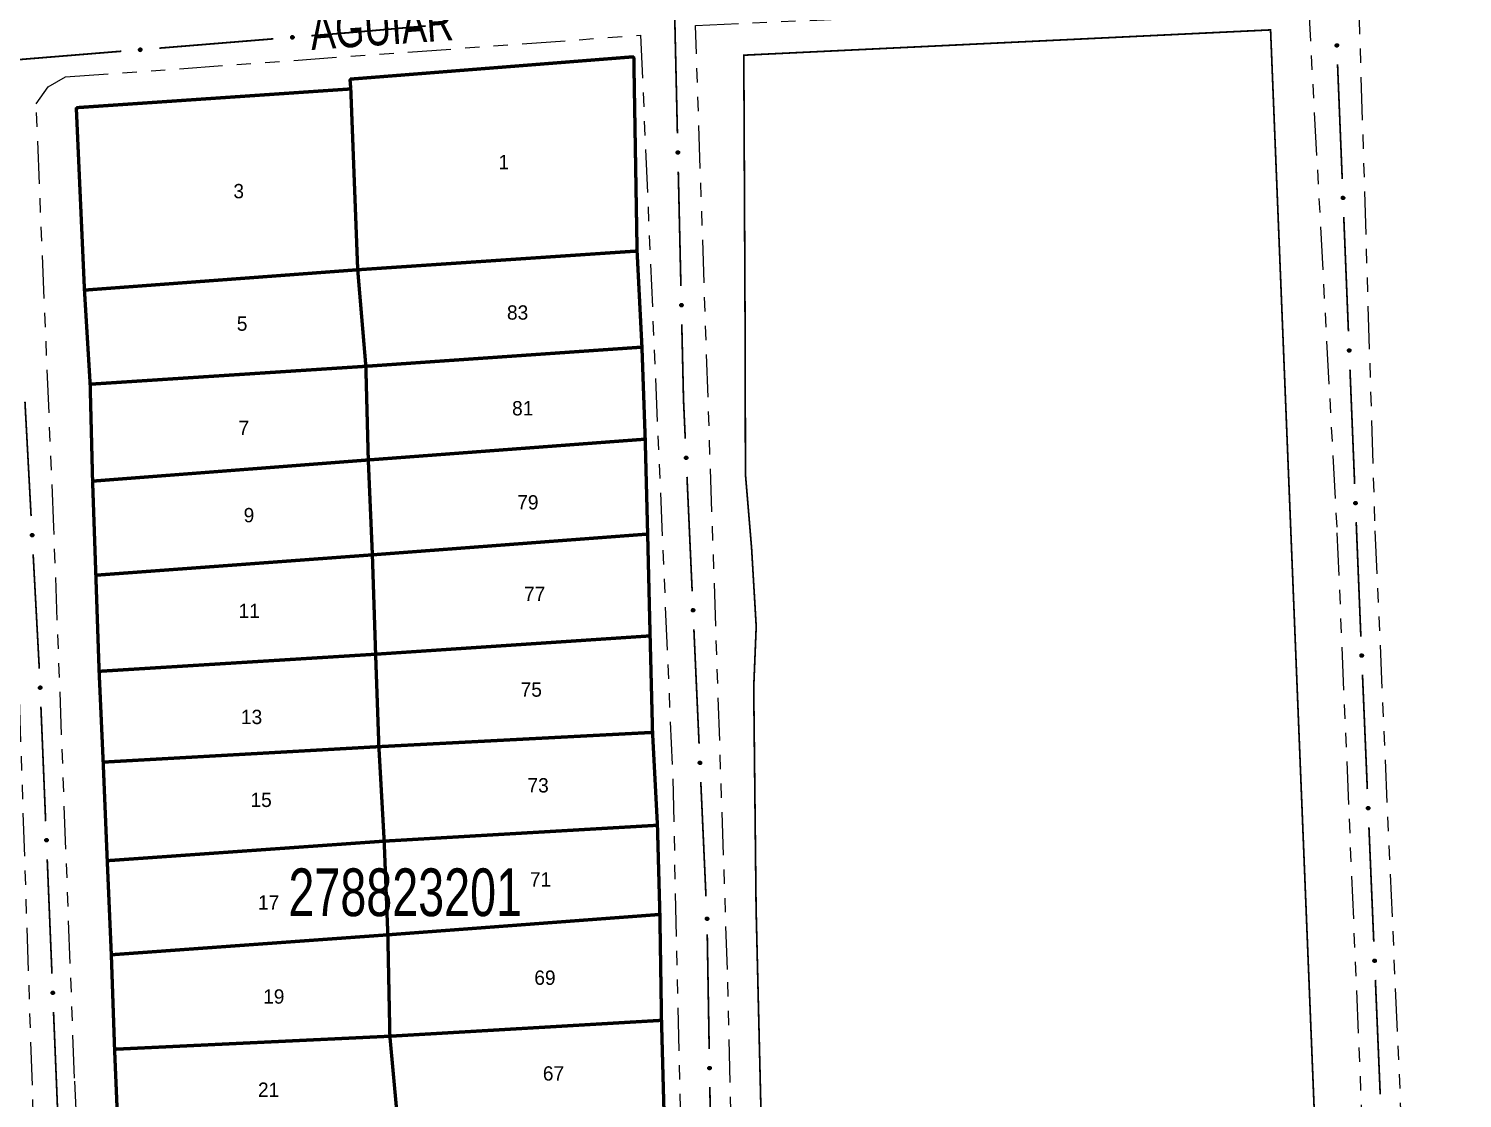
# Model space of a CAD drawing. Extents: x 205807 to 207855, y 4874692 to 4876446.
# Drawn here: x 206377.4 to 206527.6, y 4875083.5 to 4875195.6 of the extents above; entities that cross this region are included whole.
import ezdxf
from ezdxf.enums import TextEntityAlignment as Align

# ---------------------------------------------------------------- set-up
doc = ezdxf.new("R2010")
doc.units = 0
doc.header["$LTSCALE"] = 1.5
doc.header["$MEASUREMENT"] = 0
doc.linetypes.add('TRACO_12', pattern=[2.5, 2, -0.5])
doc.linetypes.add('TRACO_25', pattern=[8, 3, -1, 1, -1, 1, -1])
for name, color, linetype in [('CD_MALHA_LOTES', 7, 'CONTINUOUS'), ('CD_TXT_QUADRA', 7, 'CONTINUOUS'), ('RU-QUADRA', 210, 'CONTINUOUS'), ('SV-EIXO-RUA-N-PAV', 6, 'CONTINUOUS'), ('SV-RUA-NAO-PAV', 7, 'CONTINUOUS'), ('SV-TXT-RUA-N-PAV', 7, 'CONTINUOUS'), ('Th_NmrPort', 1, 'CONTINUOUS')]:
    doc.layers.add(name, color=color, linetype=linetype)
doc.styles.add('ARIAL', font='ARIAL.SHX')

msp = doc.modelspace()

# ---------------------------------------------------------------- linework, layer by layer
at = {"layer": 'CD_MALHA_LOTES', "linetype": 'Continuous', "const_width": 0.35, "flags": 128}
for points in [[(206411.03391, 4875190.322494), (206440.778141, 4875192.6696)], [(206440.778141, 4875192.6696), (206441.119538, 4875172.313792)], [(206411.11926, 4875189.298302), (206411.03391, 4875190.322494)], [(206411.11926, 4875189.298302), (206382.356546, 4875187.335269)], [(206411.844729, 4875170.350758), (206411.11926, 4875189.298302)], [(206382.356546, 4875187.335269), (206383.210039, 4875168.217026)], [(206411.844729, 4875170.350758), (206441.119538, 4875172.313792)], [(206441.119538, 4875172.313792), (206441.631634, 4875162.242575)], [(206383.210039, 4875168.217026), (206411.844729, 4875170.350758)], [(206412.698222, 4875160.236866), (206411.844729, 4875170.350758)], [(206383.807484, 4875158.359182), (206383.210039, 4875168.217026)], [(206412.698222, 4875160.236866), (206441.631634, 4875162.242575)], [(206441.631634, 4875162.242575), (206441.973031, 4875152.598104)], [(206383.807484, 4875158.359182), (206412.698222, 4875160.236866)], [(206412.95427, 4875150.421697), (206412.698222, 4875160.236866)], [(206384.063532, 4875148.202615), (206383.807484, 4875158.359182)], [(206412.95427, 4875150.421697), (206441.973031, 4875152.598104)], [(206441.973031, 4875152.598104), (206442.229079, 4875142.654911)], [(206384.063532, 4875148.202615), (206412.95427, 4875150.421697)], [(206413.381016, 4875140.478504), (206412.95427, 4875150.421697)], [(206384.404929, 4875138.344771), (206384.063532, 4875148.202615)], [(206413.381016, 4875140.478504), (206442.229079, 4875142.654911)], [(206442.229079, 4875142.654911), (206442.485127, 4875131.986249)], [(206384.404929, 4875138.344771), (206413.381016, 4875140.478504)], [(206413.722413, 4875130.06589), (206413.381016, 4875140.478504)], [(206384.746327, 4875128.273554), (206384.404929, 4875138.344771)], [(206413.722413, 4875130.06589), (206442.485127, 4875131.986249)], [(206442.485127, 4875131.986249), (206442.741175, 4875121.872357)], [(206384.746327, 4875128.273554), (206413.722413, 4875130.06589)], [(206414.063811, 4875120.378744), (206413.722413, 4875130.06589)], [(206385.173073, 4875118.757108), (206384.746327, 4875128.273554)], [(206414.063811, 4875120.378744), (206442.741175, 4875121.872357)], [(206442.741175, 4875121.872357), (206443.25327, 4875112.142537)], [(206385.173073, 4875118.757108), (206414.063811, 4875120.378744)], [(206414.618581, 4875110.478226), (206414.063811, 4875120.378744)], [(206385.59982, 4875108.429842), (206385.173073, 4875118.757108)], [(206414.618581, 4875110.478226), (206443.25327, 4875112.142537)], [(206443.25327, 4875112.142537), (206443.509318, 4875102.796789)], [(206385.59982, 4875108.429842), (206414.618581, 4875110.478226)], [(206415.002653, 4875100.663056), (206414.618581, 4875110.478226)], [(206386.026566, 4875098.571998), (206385.59982, 4875108.429842)], [(206415.002653, 4875100.663056), (206443.509318, 4875102.796789)], [(206443.509318, 4875102.796789), (206443.680017, 4875091.70138)], [(206386.026566, 4875098.571998), (206415.002653, 4875100.663056)], [(206415.216026, 4875090.037069), (206415.002653, 4875100.663056)], [(206386.367963, 4875088.67148), (206386.026566, 4875098.571998)], [(206415.216026, 4875090.037069), (206443.680017, 4875091.70138)], [(206443.680017, 4875091.70138), (206443.936065, 4875082.270283)], [(206386.367963, 4875088.67148), (206415.216026, 4875090.037069)], [(206416.069519, 4875080.733995), (206415.216026, 4875090.037069)], [(206386.79471, 4875078.514913), (206386.367963, 4875088.67148)]]:
    msp.add_lwpolyline(points, dxfattribs=at)
at = {"layer": 'RU-QUADRA', "linetype": 'TRACO_12', "const_width": 0.18, "flags": 128}
msp.add_lwpolyline([(206457.604587, 4874936.707298), (206453.593461, 4875103.381552), (206453.343979, 4875126.578329), (206453.604986, 4875132.969695), (206453.117798, 4875141.239203), (206452.47448, 4875148.928913), (206452.445108, 4875163.333156), (206452.305377, 4875192.835774), (206507.50548, 4875195.485379), (206514.571093, 4875020.611454), (206517.662299, 4874904.470438)], close=True, dxfattribs=at)
at = {"layer": 'RU-QUADRA', "linetype": 'Continuous', "const_width": 0.18, "flags": 128}
msp.add_lwpolyline([(206386.79471, 4875078.514913), (206386.367963, 4875088.67148), (206386.026566, 4875098.571998), (206385.59982, 4875108.429842), (206385.173073, 4875118.757108), (206384.746327, 4875128.273554), (206384.404929, 4875138.344771), (206384.063532, 4875148.202615), (206383.807484, 4875158.359182), (206383.210039, 4875168.217026), (206382.356546, 4875187.335269), (206411.11926, 4875189.298302), (206411.03391, 4875190.322494), (206440.778141, 4875192.6696), (206441.119538, 4875172.313792), (206441.631634, 4875162.242575), (206441.973031, 4875152.598104), (206442.229079, 4875142.654911), (206442.485127, 4875131.986249), (206442.741175, 4875121.872357), (206443.25327, 4875112.142537), (206443.509318, 4875102.796789), (206443.680017, 4875091.70138), (206443.936065, 4875082.270283)], dxfattribs=at)
at = {"layer": 'SV-EIXO-RUA-N-PAV', "const_width": 0.18}
for points in [[(206411.936305, 4875195.278341), (206418.954659, 4875195.897039)], [(206445.071796, 4875196.632161), (206445.346953, 4875184.635316)], [(206391.051349, 4875193.573447), (206403.011564, 4875194.549791)], [(206406.998303, 4875194.87524), (206410.985041, 4875195.200688)], [(206410.985041, 4875195.200688), (206411.936305, 4875195.278341)], [(206375.794609, 4875192.327998), (206387.06461, 4875193.247999)], [(206514.524256, 4875191.86339), (206515.012739, 4875179.873336)], [(206445.438672, 4875180.636368), (206445.713829, 4875168.639523)], [(206515.175567, 4875175.876652), (206515.664051, 4875163.886598)], [(206445.805548, 4875164.640575), (206445.966056, 4875157.642415)], [(206515.826879, 4875159.889914), (206516.315363, 4875147.89986)], [(206445.966056, 4875157.642415), (206445.988175, 4875156.678026)], [(206445.988175, 4875156.678026), (206446.170584, 4875152.646794)], [(206376.975697, 4875156.516598), (206377.619397, 4875144.533875)], [(206446.351394, 4875148.650882), (206446.893826, 4875136.663148)], [(206516.47819, 4875143.903176), (206516.88526, 4875133.911465)], [(206377.833963, 4875140.539634), (206378.477663, 4875128.556911)], [(206447.074636, 4875132.667237), (206447.617068, 4875120.679503)], [(206516.88526, 4875133.911465), (206516.919327, 4875133.075286)], [(206516.919327, 4875133.075286), (206516.968429, 4875131.913195)], [(206517.137292, 4875127.916761), (206517.643883, 4875115.927459)], [(206378.647858, 4875124.560561), (206379.143675, 4875112.570808)], [(206447.797878, 4875116.683591), (206448.340309, 4875104.695857)], [(206517.812746, 4875111.931025), (206518.319336, 4875099.941723)], [(206379.308947, 4875108.574224), (206379.804764, 4875096.584471)], [(206448.474659, 4875100.698501), (206448.67802, 4875088.700225)], [(206518.4882, 4875095.945289), (206518.99479, 4875083.955987)], [(206379.970036, 4875092.587887), (206380.465853, 4875080.598135)], [(206448.745807, 4875084.700799), (206448.949167, 4875072.702522)]]:
    msp.add_lwpolyline(points, dxfattribs=at)
at = {"layer": 'SV-EIXO-RUA-N-PAV'}
for points in [[(206404.852773, 4875194.810541), (206404.883897, 4875194.848268), (206404.918361, 4875194.874329), (206404.953361, 4875194.887791), (206404.987392, 4875194.891623), (206405.022649, 4875194.891621), (206405.058195, 4875194.883777), (206405.095719, 4875194.866333), (206405.133784, 4875194.835377), (206405.15816, 4875194.798317), (206405.173194, 4875194.764709), (206405.179233, 4875194.729454), (206405.178658, 4875194.695203), (206405.169289, 4875194.658549), (206405.151239, 4875194.620695), (206405.119185, 4875194.583173), (206405.085223, 4875194.557856), (206405.051026, 4875194.545723), (206405.015544, 4875194.539877), (206404.97955, 4875194.54031), (206404.944701, 4875194.548211), (206404.906621, 4875194.566453), (206404.870006, 4875194.59858), (206404.844368, 4875194.632166), (206404.831759, 4875194.666183), (206404.826789, 4875194.701245), (206404.826361, 4875194.736607), (206404.832758, 4875194.772667), (206404.852773, 4875194.810541)], [(206388.905819, 4875193.508748), (206388.936943, 4875193.546476), (206388.971407, 4875193.572536), (206389.006407, 4875193.585998), (206389.040438, 4875193.58983), (206389.075696, 4875193.589829), (206389.111242, 4875193.581985), (206389.148765, 4875193.56454), (206389.18683, 4875193.533584), (206389.211206, 4875193.496525), (206389.22624, 4875193.462916), (206389.232279, 4875193.427661), (206389.231704, 4875193.393411), (206389.222335, 4875193.356757), (206389.204285, 4875193.318903), (206389.172232, 4875193.28138), (206389.138269, 4875193.256063), (206389.104073, 4875193.243931), (206389.068591, 4875193.238084), (206389.032596, 4875193.238517), (206388.997748, 4875193.246418), (206388.959667, 4875193.26466), (206388.923052, 4875193.296788), (206388.897414, 4875193.330373), (206388.884805, 4875193.36439), (206388.879836, 4875193.399452), (206388.879407, 4875193.434814), (206388.885804, 4875193.470874), (206388.905819, 4875193.508748)], [(206514.546982, 4875194.009775), (206514.583411, 4875193.977141), (206514.608046, 4875193.941644), (206514.620072, 4875193.906124), (206514.622515, 4875193.871965), (206514.621078, 4875193.836738), (206514.611793, 4875193.80154), (206514.592834, 4875193.764758), (206514.560354, 4875193.727986), (206514.522333, 4875193.705139), (206514.48814, 4875193.691486), (206514.452668, 4875193.686888), (206514.418469, 4875193.688857), (206514.382227, 4875193.699711), (206514.34514, 4875193.719288), (206514.308954, 4875193.752842), (206514.285041, 4875193.787808), (206514.274311, 4875193.82247), (206514.269914, 4875193.85816), (206514.271813, 4875193.894108), (206514.281126, 4875193.928605), (206514.300904, 4875193.965911), (206514.334496, 4875194.001188), (206514.369097, 4875194.025437), (206514.403599, 4875194.03665), (206514.438835, 4875194.040188), (206514.474185, 4875194.039176), (206514.509955, 4875194.031315), (206514.546982, 4875194.009775)], [(206445.499569, 4875182.782009), (206445.535412, 4875182.748732), (206445.559412, 4875182.712803), (206445.570804, 4875182.677075), (206445.572639, 4875182.642878), (206445.570575, 4875182.607681), (206445.560666, 4875182.572655), (206445.541056, 4875182.536216), (206445.507927, 4875182.500026), (206445.469506, 4875182.47786), (206445.435076, 4875182.464817), (206445.399527, 4875182.460851), (206445.365369, 4875182.463428), (206445.329326, 4875182.474925), (206445.292592, 4875182.495158), (206445.257009, 4875182.529351), (206445.233722, 4875182.564736), (206445.22361, 4875182.599583), (206445.219849, 4875182.635346), (206445.222386, 4875182.671254), (206445.232312, 4875182.705581), (206445.25275, 4875182.742529), (206445.286964, 4875182.777203), (206445.321991, 4875182.800832), (206445.356687, 4875182.81143), (206445.39198, 4875182.81434), (206445.427307, 4875182.8127), (206445.462931, 4875182.804205), (206445.499569, 4875182.782009)], [(206515.198294, 4875178.023037), (206515.234722, 4875177.990403), (206515.259358, 4875177.954906), (206515.271384, 4875177.919386), (206515.273826, 4875177.885227), (206515.272389, 4875177.849999), (206515.263104, 4875177.814802), (206515.244146, 4875177.77802), (206515.211666, 4875177.741247), (206515.173644, 4875177.718401), (206515.139452, 4875177.704748), (206515.103979, 4875177.70015), (206515.069781, 4875177.702119), (206515.033539, 4875177.712973), (206514.996451, 4875177.73255), (206514.960265, 4875177.766104), (206514.936352, 4875177.80107), (206514.925622, 4875177.835732), (206514.921226, 4875177.871422), (206514.923124, 4875177.90737), (206514.932438, 4875177.941867), (206514.952215, 4875177.979173), (206514.985807, 4875178.01445), (206515.020409, 4875178.038699), (206515.054911, 4875178.049912), (206515.090146, 4875178.05345), (206515.125497, 4875178.052438), (206515.161266, 4875178.044577), (206515.198294, 4875178.023037)], [(206445.866445, 4875166.786216), (206445.902288, 4875166.752939), (206445.926288, 4875166.71701), (206445.93768, 4875166.681281), (206445.939515, 4875166.647085), (206445.937451, 4875166.611888), (206445.927542, 4875166.576862), (206445.907932, 4875166.540422), (206445.874803, 4875166.504233), (206445.836382, 4875166.482066), (206445.801952, 4875166.469023), (206445.766403, 4875166.465057), (206445.732245, 4875166.467635), (206445.696202, 4875166.479131), (206445.659468, 4875166.499364), (206445.623885, 4875166.533557), (206445.600598, 4875166.568943), (206445.590486, 4875166.60379), (206445.586725, 4875166.639553), (206445.589262, 4875166.675461), (206445.599188, 4875166.709787), (206445.619626, 4875166.746736), (206445.65384, 4875166.781409), (206445.688867, 4875166.805039), (206445.723563, 4875166.815637), (206445.758856, 4875166.818547), (206445.794183, 4875166.816907), (206445.829807, 4875166.808411), (206445.866445, 4875166.786216)], [(206515.849605, 4875162.036299), (206515.886034, 4875162.003665), (206515.910669, 4875161.968168), (206515.922695, 4875161.932648), (206515.925138, 4875161.898489), (206515.923701, 4875161.863261), (206515.914416, 4875161.828064), (206515.895457, 4875161.791282), (206515.862977, 4875161.754509), (206515.824956, 4875161.731663), (206515.790763, 4875161.71801), (206515.755291, 4875161.713412), (206515.721092, 4875161.715381), (206515.684851, 4875161.726235), (206515.647763, 4875161.745811), (206515.611577, 4875161.779366), (206515.587664, 4875161.814332), (206515.576934, 4875161.848994), (206515.572537, 4875161.884684), (206515.574436, 4875161.920631), (206515.583749, 4875161.955129), (206515.603527, 4875161.992435), (206515.637119, 4875162.027712), (206515.67172, 4875162.05196), (206515.706223, 4875162.063174), (206515.741458, 4875162.066712), (206515.776808, 4875162.0657), (206515.812578, 4875162.057839), (206515.849605, 4875162.036299)], [(206446.364462, 4875150.797347), (206446.401037, 4875150.764878), (206446.425832, 4875150.729492), (206446.438018, 4875150.694027), (206446.440614, 4875150.659879), (206446.439336, 4875150.624645), (206446.430209, 4875150.589407), (206446.411416, 4875150.55254), (206446.379102, 4875150.515621), (206446.341184, 4875150.492604), (206446.307053, 4875150.478797), (206446.271602, 4875150.474039), (206446.237395, 4875150.475855), (206446.201104, 4875150.486546), (206446.163929, 4875150.505955), (206446.127593, 4875150.539347), (206446.103522, 4875150.574204), (206446.092637, 4875150.608817), (206446.08808, 4875150.644488), (206446.089816, 4875150.680443), (206446.098974, 4875150.714982), (206446.118584, 4875150.752377), (206446.152017, 4875150.787805), (206446.186509, 4875150.812209), (206446.22096, 4875150.823578), (206446.256179, 4875150.827273), (206446.291534, 4875150.826421), (206446.327338, 4875150.818721), (206446.364462, 4875150.797347)], [(206516.500917, 4875146.049561), (206516.537346, 4875146.016926), (206516.561981, 4875145.98143), (206516.574007, 4875145.94591), (206516.576449, 4875145.911751), (206516.575012, 4875145.876523), (206516.565727, 4875145.841326), (206516.546769, 4875145.804544), (206516.514289, 4875145.767771), (206516.476267, 4875145.744925), (206516.442075, 4875145.731272), (206516.406603, 4875145.726674), (206516.372404, 4875145.728643), (206516.336162, 4875145.739497), (206516.299074, 4875145.759073), (206516.262889, 4875145.792628), (206516.238975, 4875145.827594), (206516.228246, 4875145.862256), (206516.223849, 4875145.897946), (206516.225747, 4875145.933893), (206516.235061, 4875145.968391), (206516.254839, 4875146.005697), (206516.28843, 4875146.040974), (206516.323032, 4875146.065222), (206516.357534, 4875146.076436), (206516.392769, 4875146.079973), (206516.42812, 4875146.078962), (206516.463889, 4875146.071101), (206516.500917, 4875146.049561)], [(206377.828895, 4875142.686133), (206377.865743, 4875142.653973), (206377.890836, 4875142.618799), (206377.903321, 4875142.583437), (206377.906205, 4875142.549313), (206377.905225, 4875142.51407), (206377.896396, 4875142.478755), (206377.877916, 4875142.441731), (206377.845914, 4875142.404541), (206377.808192, 4875142.381203), (206377.774179, 4875142.367109), (206377.738769, 4875142.362052), (206377.704548, 4875142.363578), (206377.668169, 4875142.373962), (206377.630831, 4875142.393057), (206377.594213, 4875142.42614), (206377.56985, 4875142.460793), (206377.558672, 4875142.495313), (206377.553813, 4875142.530944), (206377.555246, 4875142.566912), (206377.564112, 4875142.601528), (206377.583405, 4875142.639087), (206377.616537, 4875142.674795), (206377.650822, 4875142.69949), (206377.685176, 4875142.71115), (206377.720362, 4875142.715143), (206377.755723, 4875142.714589), (206377.791592, 4875142.707192), (206377.828895, 4875142.686133)], [(206447.087704, 4875134.813702), (206447.124279, 4875134.781232), (206447.149074, 4875134.745847), (206447.16126, 4875134.710381), (206447.163856, 4875134.676234), (206447.162577, 4875134.641), (206447.153451, 4875134.605761), (206447.134658, 4875134.568894), (206447.102344, 4875134.531976), (206447.064426, 4875134.508958), (206447.030295, 4875134.495151), (206446.994844, 4875134.490394), (206446.960637, 4875134.49221), (206446.924346, 4875134.5029), (206446.887171, 4875134.52231), (206446.850834, 4875134.555701), (206446.826764, 4875134.590559), (206446.815878, 4875134.625172), (206446.811321, 4875134.660843), (206446.813058, 4875134.696798), (206446.822216, 4875134.731337), (206446.841826, 4875134.768732), (206446.875258, 4875134.804159), (206446.909751, 4875134.828563), (206446.944202, 4875134.839932), (206446.979421, 4875134.843628), (206447.014776, 4875134.842775), (206447.05058, 4875134.835076), (206447.087704, 4875134.813702)], [(206517.156778, 4875130.063178), (206517.193255, 4875130.030599), (206517.217944, 4875129.995139), (206517.230024, 4875129.959638), (206517.232518, 4875129.925482), (206517.231134, 4875129.890253), (206517.221902, 4875129.855041), (206517.202999, 4875129.818231), (206517.170575, 4875129.781409), (206517.132588, 4875129.758505), (206517.098416, 4875129.7448), (206517.062951, 4875129.740149), (206517.028749, 4875129.742067), (206516.992491, 4875129.752866), (206516.955374, 4875129.772386), (206516.919138, 4875129.805886), (206516.895172, 4875129.840816), (206516.884389, 4875129.875461), (206516.879939, 4875129.911145), (206516.881783, 4875129.947095), (206516.891044, 4875129.981607), (206516.910766, 4875130.018943), (206516.944304, 4875130.05427), (206516.978869, 4875130.078571), (206517.013354, 4875130.089837), (206517.048584, 4875130.093427), (206517.083936, 4875130.092469), (206517.119718, 4875130.084662), (206517.156778, 4875130.063178)], [(206378.669272, 4875126.706959), (206378.705721, 4875126.674347), (206378.730378, 4875126.638866), (206378.742425, 4875126.603353), (206378.744889, 4875126.569196), (206378.743473, 4875126.533967), (206378.73421, 4875126.498764), (206378.715274, 4875126.46197), (206378.682816, 4875126.425178), (206378.644809, 4875126.402308), (206378.610625, 4875126.388634), (206378.575155, 4875126.384014), (206378.540955, 4875126.385963), (206378.504707, 4875126.396795), (206378.467607, 4875126.416348), (206378.431401, 4875126.449881), (206378.407466, 4875126.484832), (206378.396715, 4875126.519487), (206378.392297, 4875126.555175), (206378.394173, 4875126.591123), (206378.403466, 4875126.625627), (206378.42322, 4875126.662945), (206378.456791, 4875126.698242), (206378.491377, 4875126.722512), (206378.525873, 4875126.733747), (206378.561106, 4875126.737306), (206378.596457, 4875126.736315), (206378.632231, 4875126.728477), (206378.669272, 4875126.706959)], [(206447.810946, 4875118.830057), (206447.847521, 4875118.797587), (206447.872316, 4875118.762201), (206447.884502, 4875118.726736), (206447.887098, 4875118.692588), (206447.885819, 4875118.657355), (206447.876693, 4875118.622116), (206447.8579, 4875118.585249), (206447.825586, 4875118.54833), (206447.787668, 4875118.525313), (206447.753537, 4875118.511506), (206447.718086, 4875118.506749), (206447.683879, 4875118.508564), (206447.647588, 4875118.519255), (206447.610413, 4875118.538664), (206447.574076, 4875118.572056), (206447.550006, 4875118.606913), (206447.53912, 4875118.641527), (206447.534563, 4875118.677197), (206447.5363, 4875118.713152), (206447.545458, 4875118.747692), (206447.565068, 4875118.785086), (206447.5985, 4875118.820514), (206447.632992, 4875118.844918), (206447.667444, 4875118.856287), (206447.702663, 4875118.859982), (206447.738017, 4875118.85913), (206447.773822, 4875118.85143), (206447.810946, 4875118.830057)], [(206517.832231, 4875114.077442), (206517.868709, 4875114.044862), (206517.893398, 4875114.009403), (206517.905478, 4875113.973901), (206517.907972, 4875113.939746), (206517.906588, 4875113.904516), (206517.897356, 4875113.869305), (206517.878453, 4875113.832494), (206517.846029, 4875113.795673), (206517.808042, 4875113.772769), (206517.77387, 4875113.759064), (206517.738405, 4875113.754413), (206517.704203, 4875113.75633), (206517.667945, 4875113.767129), (206517.630828, 4875113.78665), (206517.594591, 4875113.82015), (206517.570625, 4875113.855079), (206517.559843, 4875113.889725), (206517.555393, 4875113.925409), (206517.557237, 4875113.961359), (206517.566498, 4875113.995871), (206517.586219, 4875114.033206), (206517.619758, 4875114.068534), (206517.654323, 4875114.092835), (206517.688808, 4875114.104101), (206517.724038, 4875114.107691), (206517.75939, 4875114.106733), (206517.795171, 4875114.098926), (206517.832231, 4875114.077442)], [(206379.330361, 4875110.720622), (206379.36681, 4875110.68801), (206379.391467, 4875110.652529), (206379.403514, 4875110.617016), (206379.405978, 4875110.582859), (206379.404562, 4875110.54763), (206379.395299, 4875110.512428), (206379.376363, 4875110.475634), (206379.343905, 4875110.438841), (206379.305898, 4875110.415971), (206379.271714, 4875110.402297), (206379.236244, 4875110.397678), (206379.202044, 4875110.399626), (206379.165796, 4875110.410458), (206379.128696, 4875110.430012), (206379.09249, 4875110.463544), (206379.068555, 4875110.498495), (206379.057804, 4875110.533151), (206379.053386, 4875110.568839), (206379.055262, 4875110.604787), (206379.064555, 4875110.63929), (206379.08431, 4875110.676608), (206379.11788, 4875110.711905), (206379.152467, 4875110.736175), (206379.186962, 4875110.74741), (206379.222195, 4875110.750969), (206379.257546, 4875110.749979), (206379.29332, 4875110.74214), (206379.330361, 4875110.720622)], [(206448.554424, 4875102.488077), (206448.590066, 4875102.454586), (206448.613851, 4875102.418514), (206448.625029, 4875102.382718), (206448.626659, 4875102.348511), (206448.624385, 4875102.313327), (206448.614266, 4875102.278361), (206448.594439, 4875102.24204), (206448.561094, 4875102.206049), (206448.52254, 4875102.184113), (206448.488033, 4875102.171276), (206448.452461, 4875102.167523), (206448.418319, 4875102.170305), (206448.382346, 4875102.182017), (206448.345734, 4875102.202469), (206448.310356, 4875102.236875), (206448.28728, 4875102.272399), (206448.277377, 4875102.307306), (206448.27383, 4875102.343091), (206448.276583, 4875102.378983), (206448.286713, 4875102.413249), (206448.307372, 4875102.450075), (206448.341793, 4875102.484543), (206448.376961, 4875102.507962), (206448.41172, 4875102.518353), (206448.44703, 4875102.521052), (206448.482346, 4875102.5192), (206448.517919, 4875102.510491), (206448.554424, 4875102.488077)], [(206518.507685, 4875098.091705), (206518.544163, 4875098.059126), (206518.568852, 4875098.023667), (206518.580931, 4875097.988165), (206518.583425, 4875097.95401), (206518.582041, 4875097.91878), (206518.57281, 4875097.883569), (206518.553907, 4875097.846758), (206518.521482, 4875097.809937), (206518.483495, 4875097.787033), (206518.449323, 4875097.773328), (206518.413858, 4875097.768676), (206518.379657, 4875097.770594), (206518.343398, 4875097.781393), (206518.306281, 4875097.800914), (206518.270045, 4875097.834414), (206518.246079, 4875097.869343), (206518.235297, 4875097.903989), (206518.230846, 4875097.939673), (206518.23269, 4875097.975623), (206518.241952, 4875098.010134), (206518.261673, 4875098.04747), (206518.295211, 4875098.082798), (206518.329776, 4875098.107098), (206518.364262, 4875098.118364), (206518.399491, 4875098.121955), (206518.434843, 4875098.120996), (206518.470625, 4875098.11319), (206518.507685, 4875098.091705)], [(206379.99145, 4875094.734286), (206380.027899, 4875094.701674), (206380.052556, 4875094.666192), (206380.064604, 4875094.63068), (206380.067067, 4875094.596522), (206380.065651, 4875094.561294), (206380.056388, 4875094.526091), (206380.037452, 4875094.489297), (206380.004994, 4875094.452505), (206379.966987, 4875094.429635), (206379.932803, 4875094.415961), (206379.897333, 4875094.411341), (206379.863134, 4875094.41329), (206379.826885, 4875094.424121), (206379.789785, 4875094.443675), (206379.753579, 4875094.477208), (206379.729645, 4875094.512159), (206379.718893, 4875094.546814), (206379.714475, 4875094.582502), (206379.716351, 4875094.61845), (206379.725644, 4875094.652953), (206379.745399, 4875094.690272), (206379.778969, 4875094.725569), (206379.813556, 4875094.749839), (206379.848051, 4875094.761073), (206379.883284, 4875094.764632), (206379.918635, 4875094.763642), (206379.95441, 4875094.755803), (206379.99145, 4875094.734286)], [(206448.819543, 4875086.846037), (206448.855186, 4875086.812546), (206448.87897, 4875086.776474), (206448.890149, 4875086.740679), (206448.891779, 4875086.706471), (206448.889505, 4875086.671288), (206448.879386, 4875086.636321), (206448.859558, 4875086.6), (206448.826213, 4875086.56401), (206448.78766, 4875086.542073), (206448.753152, 4875086.529237), (206448.717581, 4875086.525483), (206448.683439, 4875086.528265), (206448.647465, 4875086.539977), (206448.610853, 4875086.56043), (206448.575475, 4875086.594835), (206448.5524, 4875086.630359), (206448.542497, 4875086.665266), (206448.53895, 4875086.701051), (206448.541702, 4875086.736943), (206448.551833, 4875086.77121), (206448.572492, 4875086.808035), (206448.606912, 4875086.842503), (206448.642081, 4875086.865923), (206448.676839, 4875086.876313), (206448.712149, 4875086.879012), (206448.747465, 4875086.87716), (206448.783038, 4875086.868452), (206448.819543, 4875086.846037)]]:
    msp.add_lwpolyline(points, close=True, dxfattribs=at)
for points in [[(206404.826361, 4875194.736607), (206405.15816, 4875194.798317)], [(206404.826789, 4875194.701245), (206405.173194, 4875194.764709)], [(206404.830261, 4875194.720326), (206405.160574, 4875194.782886)], [(206404.831759, 4875194.666183), (206405.179233, 4875194.729454)], [(206404.831898, 4875194.683495), (206405.174674, 4875194.744334)], [(206404.832758, 4875194.772667), (206405.133784, 4875194.835377)], [(206404.834285, 4875194.754881), (206405.141367, 4875194.816914)], [(206404.841585, 4875194.64869), (206405.175978, 4875194.711583)], [(206404.84375, 4875194.78988), (206405.111392, 4875194.848693)], [(206404.844368, 4875194.632166), (206405.178658, 4875194.695203)], [(206404.852773, 4875194.810541), (206405.095719, 4875194.866333)], [(206404.859431, 4875194.614551), (206405.169345, 4875194.675446)], [(206404.870006, 4875194.59858), (206405.169289, 4875194.658549)], [(206404.870561, 4875194.830402), (206405.069621, 4875194.874033)], [(206404.883897, 4875194.848268), (206405.058195, 4875194.883777)], [(206404.892016, 4875194.584354), (206405.157271, 4875194.638865)], [(206404.903479, 4875194.863209), (206405.031679, 4875194.885996)], [(206404.906621, 4875194.566453), (206405.151239, 4875194.620695)], [(206404.918361, 4875194.874329), (206405.022649, 4875194.891621)], [(206404.930956, 4875194.560151), (206405.127518, 4875194.60084)], [(206404.944701, 4875194.548211), (206405.119185, 4875194.583173)], [(206404.966399, 4875194.545247), (206405.095849, 4875194.569505)], [(206404.97955, 4875194.54031), (206405.085223, 4875194.557856)], [(206388.879407, 4875193.434814), (206389.211206, 4875193.496525)], [(206388.879836, 4875193.399452), (206389.22624, 4875193.462916)], [(206388.883307, 4875193.418533), (206389.21362, 4875193.481093)], [(206388.884805, 4875193.36439), (206389.232279, 4875193.427661)], [(206388.884945, 4875193.381702), (206389.22772, 4875193.442541)], [(206388.885804, 4875193.470874), (206389.18683, 4875193.533584)], [(206388.887332, 4875193.453088), (206389.194414, 4875193.515121)], [(206388.894631, 4875193.346897), (206389.229024, 4875193.40979)], [(206388.896796, 4875193.488087), (206389.164438, 4875193.5469)], [(206388.897414, 4875193.330373), (206389.231704, 4875193.393411)], [(206388.905819, 4875193.508748), (206389.148765, 4875193.56454)], [(206388.912478, 4875193.312759), (206389.222391, 4875193.373653)], [(206388.923052, 4875193.296788), (206389.222335, 4875193.356757)], [(206388.923607, 4875193.52861), (206389.122667, 4875193.572241)], [(206388.936943, 4875193.546476), (206389.111242, 4875193.581985)], [(206388.945062, 4875193.282561), (206389.210317, 4875193.337072)], [(206388.956525, 4875193.561416), (206389.084726, 4875193.584203)], [(206388.959667, 4875193.26466), (206389.204285, 4875193.318903)], [(206388.971407, 4875193.572536), (206389.075696, 4875193.589829)], [(206388.984002, 4875193.258359), (206389.180564, 4875193.299048)], [(206388.997748, 4875193.246418), (206389.172232, 4875193.28138)], [(206389.019446, 4875193.243454), (206389.148895, 4875193.267712)], [(206389.032596, 4875193.238517), (206389.138269, 4875193.256063)], [(206514.271813, 4875193.894108), (206514.285041, 4875193.787808)], [(206514.277281, 4875193.907046), (206514.296247, 4875193.776716)], [(206514.281126, 4875193.928605), (206514.308954, 4875193.752842)], [(206514.293616, 4875193.941853), (206514.326267, 4875193.743797)], [(206514.300904, 4875193.965911), (206514.34514, 4875193.719288)], [(206514.319385, 4875193.979775), (206514.363048, 4875193.71252)], [(206514.334496, 4875194.001188), (206514.382227, 4875193.699711)], [(206514.350884, 4875194.011103), (206514.399108, 4875193.698967)], [(206514.369097, 4875194.025437), (206514.418469, 4875193.688857)], [(206514.385721, 4875194.027544), (206514.434945, 4875193.690868)], [(206514.403599, 4875194.03665), (206514.452668, 4875193.686888)], [(206514.420892, 4875194.035806), (206514.467722, 4875193.690837)], [(206514.438835, 4875194.040188), (206514.48814, 4875193.691486)], [(206514.457759, 4875194.035942), (206514.506816, 4875193.703355)], [(206514.474185, 4875194.039176), (206514.522333, 4875193.705139)], [(206514.492121, 4875194.030514), (206514.541597, 4875193.72116)], [(206514.509955, 4875194.031315), (206514.560354, 4875193.727986)], [(206514.526706, 4875194.019632), (206514.574571, 4875193.749817)], [(206514.546982, 4875194.009775), (206514.592834, 4875193.764758)], [(206514.566103, 4875193.991192), (206514.601591, 4875193.790521)], [(206514.583411, 4875193.977141), (206514.611793, 4875193.80154)], [(206514.597542, 4875193.956966), (206514.615089, 4875193.827944)], [(206514.608046, 4875193.941644), (206514.621078, 4875193.836738)], [(206445.222386, 4875182.671254), (206445.233722, 4875182.564736)], [(206445.228084, 4875182.684093), (206445.244729, 4875182.553446)], [(206445.232312, 4875182.705581), (206445.257009, 4875182.529351)], [(206445.245036, 4875182.718604), (206445.274159, 4875182.519999)], [(206445.25275, 4875182.742529), (206445.292592, 4875182.495158)], [(206445.271474, 4875182.756062), (206445.310378, 4875182.488073)], [(206445.286964, 4875182.777203), (206445.329326, 4875182.474925)], [(206445.303526, 4875182.786825), (206445.34619, 4875182.473881)], [(206445.321991, 4875182.800832), (206445.365369, 4875182.463428)], [(206445.33865, 4875182.802644), (206445.381878, 4875182.465145)], [(206445.356687, 4875182.81143), (206445.399527, 4875182.460851)], [(206445.373962, 4875182.810278), (206445.414649, 4875182.464532)], [(206445.39198, 4875182.81434), (206445.435076, 4875182.464817)], [(206445.410825, 4875182.809759), (206445.453959, 4875182.476352)], [(206445.427307, 4875182.8127), (206445.469506, 4875182.47786)], [(206445.445086, 4875182.80372), (206445.489052, 4875182.493536)], [(206445.462931, 4875182.804205), (206445.507927, 4875182.500026)], [(206445.479472, 4875182.792225), (206445.52253, 4875182.521601)], [(206445.499569, 4875182.782009), (206445.541056, 4875182.536216)], [(206445.518357, 4875182.763089), (206445.55027, 4875182.561819)], [(206445.535412, 4875182.748732), (206445.560666, 4875182.572655)], [(206445.549182, 4875182.72831), (206445.564431, 4875182.598996)], [(206445.559412, 4875182.712803), (206445.570575, 4875182.607681)], [(206514.923124, 4875177.90737), (206514.936352, 4875177.80107)], [(206514.928593, 4875177.920308), (206514.947559, 4875177.789978)], [(206514.932438, 4875177.941867), (206514.960265, 4875177.766104)], [(206514.944928, 4875177.955115), (206514.977579, 4875177.757059)], [(206514.952215, 4875177.979173), (206514.996451, 4875177.73255)], [(206514.970696, 4875177.993037), (206515.01436, 4875177.725782)], [(206514.985807, 4875178.01445), (206515.033539, 4875177.712973)], [(206515.002196, 4875178.024365), (206515.050419, 4875177.712229)], [(206515.020409, 4875178.038699), (206515.069781, 4875177.702119)], [(206515.037033, 4875178.040806), (206515.086256, 4875177.70413)], [(206515.054911, 4875178.049912), (206515.103979, 4875177.70015)], [(206515.072203, 4875178.049068), (206515.119033, 4875177.704099)], [(206515.090146, 4875178.05345), (206515.139452, 4875177.704748)], [(206515.10907, 4875178.049204), (206515.158127, 4875177.716617)], [(206515.125497, 4875178.052438), (206515.173644, 4875177.718401)], [(206515.143433, 4875178.043776), (206515.192909, 4875177.734422)], [(206515.161266, 4875178.044577), (206515.211666, 4875177.741247)], [(206515.178017, 4875178.032894), (206515.225883, 4875177.763079)], [(206515.198294, 4875178.023037), (206515.244146, 4875177.77802)], [(206515.217414, 4875178.004454), (206515.252903, 4875177.803783)], [(206515.234722, 4875177.990403), (206515.263104, 4875177.814802)], [(206515.248853, 4875177.970228), (206515.266401, 4875177.841206)], [(206515.259358, 4875177.954906), (206515.272389, 4875177.849999)], [(206445.589262, 4875166.675461), (206445.600598, 4875166.568943)], [(206445.59496, 4875166.6883), (206445.611605, 4875166.557653)], [(206445.599188, 4875166.709787), (206445.623885, 4875166.533557)], [(206445.611912, 4875166.722811), (206445.641035, 4875166.524206)], [(206445.619626, 4875166.746736), (206445.659468, 4875166.499364)], [(206445.63835, 4875166.760269), (206445.677254, 4875166.49228)], [(206445.65384, 4875166.781409), (206445.696202, 4875166.479131)], [(206445.670402, 4875166.791031), (206445.713066, 4875166.478087)], [(206445.688867, 4875166.805039), (206445.732245, 4875166.467635)], [(206445.705526, 4875166.806851), (206445.748754, 4875166.469352)], [(206445.723563, 4875166.815637), (206445.766403, 4875166.465057)], [(206445.740838, 4875166.814485), (206445.781525, 4875166.468738)], [(206445.758856, 4875166.818547), (206445.801952, 4875166.469023)], [(206445.777701, 4875166.813966), (206445.820835, 4875166.480559)], [(206445.794183, 4875166.816907), (206445.836382, 4875166.482066)], [(206445.811962, 4875166.807927), (206445.855928, 4875166.497743)], [(206445.829807, 4875166.808411), (206445.874803, 4875166.504233)], [(206445.846348, 4875166.796432), (206445.889406, 4875166.525808)], [(206445.866445, 4875166.786216), (206445.907932, 4875166.540422)], [(206445.885233, 4875166.767296), (206445.917146, 4875166.566026)], [(206445.902288, 4875166.752939), (206445.927542, 4875166.576862)], [(206445.916058, 4875166.732516), (206445.931307, 4875166.603202)], [(206445.926288, 4875166.71701), (206445.937451, 4875166.611888)], [(206515.574436, 4875161.920631), (206515.587664, 4875161.814332)], [(206515.579904, 4875161.93357), (206515.59887, 4875161.80324)], [(206515.583749, 4875161.955129), (206515.611577, 4875161.779366)], [(206515.59624, 4875161.968377), (206515.62889, 4875161.770321)], [(206515.603527, 4875161.992435), (206515.647763, 4875161.745811)], [(206515.622008, 4875162.006299), (206515.665672, 4875161.739044)], [(206515.637119, 4875162.027712), (206515.684851, 4875161.726235)], [(206515.653507, 4875162.037627), (206515.701731, 4875161.725491)], [(206515.67172, 4875162.05196), (206515.721092, 4875161.715381)], [(206515.688344, 4875162.054068), (206515.737568, 4875161.717392)], [(206515.706223, 4875162.063174), (206515.755291, 4875161.713412)], [(206515.723515, 4875162.06233), (206515.770345, 4875161.717361)], [(206515.741458, 4875162.066712), (206515.790763, 4875161.71801)], [(206515.760382, 4875162.062466), (206515.809439, 4875161.729879)], [(206515.776808, 4875162.0657), (206515.824956, 4875161.731663)], [(206515.794744, 4875162.057038), (206515.84422, 4875161.747684)], [(206515.812578, 4875162.057839), (206515.862977, 4875161.754509)], [(206515.829329, 4875162.046156), (206515.877194, 4875161.776341)], [(206515.849605, 4875162.036299), (206515.895457, 4875161.791282)], [(206515.868726, 4875162.017716), (206515.904215, 4875161.817045)], [(206515.886034, 4875162.003665), (206515.914416, 4875161.828064)], [(206515.900165, 4875161.98349), (206515.917712, 4875161.854468)], [(206515.910669, 4875161.968168), (206515.923701, 4875161.863261)], [(206446.089816, 4875150.680443), (206446.103522, 4875150.574204)], [(206446.095226, 4875150.693406), (206446.114779, 4875150.563163)], [(206446.098974, 4875150.714982), (206446.127593, 4875150.539347)], [(206446.111405, 4875150.728286), (206446.144946, 4875150.53038)], [(206446.118584, 4875150.752377), (206446.163929, 4875150.505955)], [(206446.137002, 4875150.766324), (206446.181868, 4875150.499268)], [(206446.152017, 4875150.787805), (206446.201104, 4875150.486546)], [(206446.16836, 4875150.797793), (206446.217988, 4875150.485878)], [(206446.186509, 4875150.812209), (206446.237395, 4875150.475855)], [(206446.203123, 4875150.814391), (206446.253861, 4875150.477939)], [(206446.22096, 4875150.823578), (206446.271602, 4875150.474039)], [(206446.238256, 4875150.822811), (206446.286638, 4875150.478057)], [(206446.256179, 4875150.827273), (206446.307053, 4875150.478797)], [(206446.275122, 4875150.823113), (206446.325675, 4875150.49075)], [(206446.291534, 4875150.826421), (206446.341184, 4875150.492604)], [(206446.309509, 4875150.817839), (206446.360376, 4875150.508712)], [(206446.327338, 4875150.818721), (206446.379102, 4875150.515621)], [(206446.344142, 4875150.807113), (206446.393221, 4875150.537516)], [(206446.364462, 4875150.797347), (206446.411416, 4875150.55254)], [(206446.383666, 4875150.778851), (206446.420058, 4875150.578342)], [(206446.401037, 4875150.764878), (206446.430209, 4875150.589407)], [(206446.415259, 4875150.744767), (206446.433387, 4875150.615825)], [(206446.425832, 4875150.729492), (206446.439336, 4875150.624645)], [(206516.225747, 4875145.933893), (206516.238975, 4875145.827594)], [(206516.231216, 4875145.946832), (206516.250182, 4875145.816502)], [(206516.235061, 4875145.968391), (206516.262889, 4875145.792628)], [(206516.247551, 4875145.981639), (206516.280202, 4875145.783583)], [(206516.254839, 4875146.005697), (206516.299074, 4875145.759073)], [(206516.273319, 4875146.019561), (206516.316983, 4875145.752306)], [(206516.28843, 4875146.040974), (206516.336162, 4875145.739497)], [(206516.304819, 4875146.050889), (206516.353042, 4875145.738753)], [(206516.323032, 4875146.065222), (206516.372404, 4875145.728643)], [(206516.339656, 4875146.06733), (206516.388879, 4875145.730653)], [(206516.357534, 4875146.076436), (206516.406603, 4875145.726674)], [(206516.374826, 4875146.075592), (206516.421656, 4875145.730623)], [(206516.392769, 4875146.079973), (206516.442075, 4875145.731272)], [(206516.411693, 4875146.075728), (206516.46075, 4875145.743141)], [(206516.42812, 4875146.078962), (206516.476267, 4875145.744925)], [(206516.446056, 4875146.0703), (206516.495532, 4875145.760946)], [(206516.463889, 4875146.071101), (206516.514289, 4875145.767771)], [(206516.480641, 4875146.059418), (206516.528506, 4875145.789602)], [(206516.500917, 4875146.049561), (206516.546769, 4875145.804544)], [(206516.520038, 4875146.030978), (206516.555526, 4875145.830307)], [(206516.537346, 4875146.016926), (206516.565727, 4875145.841326)], [(206516.551476, 4875145.996752), (206516.569024, 4875145.86773)], [(206516.561981, 4875145.98143), (206516.575012, 4875145.876523)], [(206377.555246, 4875142.566912), (206377.56985, 4875142.460793)], [(206377.560546, 4875142.57992), (206377.581199, 4875142.449847)], [(206377.564112, 4875142.601528), (206377.594213, 4875142.42614)], [(206377.57643, 4875142.614936), (206377.611642, 4875142.41732)], [(206377.583405, 4875142.639087), (206377.630831, 4875142.393057)], [(206377.601705, 4875142.653189), (206377.648826, 4875142.386522)], [(206377.616537, 4875142.674795), (206377.668169, 4875142.373962)], [(206377.632796, 4875142.684922), (206377.685057, 4875142.373437)], [(206377.650822, 4875142.69949), (206377.704548, 4875142.363578)], [(206377.667417, 4875142.701813), (206377.720996, 4875142.365802)], [(206377.685176, 4875142.71115), (206377.738769, 4875142.362052)], [(206377.702478, 4875142.710529), (206377.753771, 4875142.366196)], [(206377.720362, 4875142.715143), (206377.774179, 4875142.367109)], [(206377.73934, 4875142.711143), (206377.792699, 4875142.379219)], [(206377.755723, 4875142.714589), (206377.808192, 4875142.381203)], [(206377.77377, 4875142.70616), (206377.827247, 4875142.397473)], [(206377.791592, 4875142.707192), (206377.845914, 4875142.404541)], [(206377.808493, 4875142.695727), (206377.859848, 4875142.426554)], [(206377.828895, 4875142.686133), (206377.877916, 4875142.441731)], [(206377.848255, 4875142.6678), (206377.886339, 4875142.467605)], [(206377.865743, 4875142.653973), (206377.896396, 4875142.478755)], [(206377.880134, 4875142.633984), (206377.89935, 4875142.505199)], [(206377.890836, 4875142.618799), (206377.905225, 4875142.51407)], [(206446.813058, 4875134.696798), (206446.826764, 4875134.590559)], [(206446.818468, 4875134.709761), (206446.838021, 4875134.579517)], [(206446.822216, 4875134.731337), (206446.850834, 4875134.555701)], [(206446.834647, 4875134.744641), (206446.868188, 4875134.546734)], [(206446.841826, 4875134.768732), (206446.887171, 4875134.52231)], [(206446.860244, 4875134.782679), (206446.90511, 4875134.515623)], [(206446.875258, 4875134.804159), (206446.924346, 4875134.5029)], [(206446.891602, 4875134.814148), (206446.94123, 4875134.502232)], [(206446.909751, 4875134.828563), (206446.960637, 4875134.49221)], [(206446.926365, 4875134.830746), (206446.977103, 4875134.494294)], [(206446.944202, 4875134.839932), (206446.994844, 4875134.490394)], [(206446.961498, 4875134.839165), (206447.009879, 4875134.494411)], [(206446.979421, 4875134.843628), (206447.030295, 4875134.495151)], [(206446.998364, 4875134.839467), (206447.048917, 4875134.507105)], [(206447.014776, 4875134.842775), (206447.064426, 4875134.508958)], [(206447.03275, 4875134.834194), (206447.083618, 4875134.525066)], [(206447.05058, 4875134.835076), (206447.102344, 4875134.531976)], [(206447.067384, 4875134.823468), (206447.116463, 4875134.553871)], [(206447.087704, 4875134.813702), (206447.134658, 4875134.568894)], [(206447.106908, 4875134.795206), (206447.143299, 4875134.594697)], [(206447.124279, 4875134.781232), (206447.153451, 4875134.605761)], [(206447.138501, 4875134.761122), (206447.156629, 4875134.63218)], [(206447.149074, 4875134.745847), (206447.162577, 4875134.641)], [(206516.881783, 4875129.947095), (206516.895172, 4875129.840816)], [(206516.887232, 4875129.960042), (206516.906395, 4875129.82974)], [(206516.891044, 4875129.981607), (206516.919138, 4875129.805886)], [(206516.903515, 4875129.994873), (206516.936464, 4875129.796867)], [(206516.910766, 4875130.018943), (206516.955374, 4875129.772386)], [(206516.929225, 4875130.032835), (206516.973293, 4875129.765646)], [(206516.944304, 4875130.05427), (206516.992491, 4875129.752866)], [(206516.960677, 4875130.06421), (206517.009372, 4875129.752147)], [(206516.978869, 4875130.078571), (206517.028749, 4875129.742067)], [(206516.99549, 4875130.080704), (206517.045222, 4875129.744102)], [(206517.013354, 4875130.089837), (206517.062951, 4875129.740149)], [(206517.030648, 4875130.089018), (206517.077999, 4875129.744121)], [(206517.048584, 4875130.093427), (206517.098416, 4875129.7448)], [(206517.067515, 4875130.08921), (206517.117074, 4875129.756698)], [(206517.083936, 4875130.092469), (206517.132588, 4875129.758505)], [(206517.101885, 4875130.083834), (206517.151828, 4875129.774555)], [(206517.119718, 4875130.084662), (206517.170575, 4875129.781409)], [(206517.136486, 4875130.073004), (206517.184759, 4875129.803262)], [(206517.156778, 4875130.063178), (206517.202999, 4875129.818231)], [(206517.175926, 4875130.044624), (206517.211718, 4875129.844007)], [(206517.193255, 4875130.030599), (206517.221902, 4875129.855041)], [(206517.207417, 4875130.010446), (206517.225159, 4875129.88145)], [(206517.217944, 4875129.995139), (206517.231134, 4875129.890253)], [(206378.42322, 4875126.662945), (206378.467607, 4875126.416348)], [(206378.441693, 4875126.67682), (206378.48552, 4875126.409592)], [(206378.456791, 4875126.698242), (206378.504707, 4875126.396795)], [(206378.473173, 4875126.708167), (206378.521587, 4875126.396061)], [(206378.491377, 4875126.722512), (206378.540955, 4875126.385963)], [(206378.508, 4875126.72463), (206378.557429, 4875126.387983)], [(206378.525873, 4875126.733747), (206378.575155, 4875126.384014)], [(206378.543165, 4875126.732913), (206378.590206, 4875126.387973)], [(206378.561106, 4875126.737306), (206378.610625, 4875126.388634)], [(206378.580032, 4875126.733072), (206378.629293, 4875126.400515)], [(206378.596457, 4875126.736315), (206378.644809, 4875126.402308)], [(206378.614398, 4875126.727664), (206378.664063, 4875126.418341)], [(206378.632231, 4875126.728477), (206378.682816, 4875126.425178)], [(206378.64899, 4875126.716804), (206378.69702, 4875126.447018)], [(206378.669272, 4875126.706959), (206378.715274, 4875126.46197)], [(206378.688404, 4875126.688388), (206378.724015, 4875126.487739)], [(206378.705721, 4875126.674347), (206378.73421, 4875126.498764)], [(206378.719864, 4875126.654181), (206378.73749, 4875126.52517)], [(206378.394173, 4875126.591123), (206378.407466, 4875126.484832)], [(206378.399634, 4875126.604065), (206378.41868, 4875126.473747)], [(206378.403466, 4875126.625627), (206378.431401, 4875126.449881)], [(206378.415948, 4875126.638882), (206378.44872, 4875126.440847)], [(206378.730378, 4875126.638866), (206378.743473, 4875126.533967)], [(206447.5363, 4875118.713152), (206447.550006, 4875118.606913)], [(206447.54171, 4875118.726115), (206447.561262, 4875118.595872)], [(206447.545458, 4875118.747692), (206447.574076, 4875118.572056)], [(206447.557889, 4875118.760995), (206447.59143, 4875118.563089)], [(206447.565068, 4875118.785086), (206447.610413, 4875118.538664)], [(206447.583486, 4875118.799033), (206447.628352, 4875118.531977)], [(206447.5985, 4875118.820514), (206447.647588, 4875118.519255)], [(206447.614844, 4875118.830502), (206447.664472, 4875118.518587)], [(206447.632992, 4875118.844918), (206447.683879, 4875118.508564)], [(206447.649607, 4875118.8471), (206447.700345, 4875118.510649)], [(206447.667444, 4875118.856287), (206447.718086, 4875118.506749)], [(206447.68474, 4875118.85552), (206447.733121, 4875118.510766)], [(206447.702663, 4875118.859982), (206447.753537, 4875118.511506)], [(206447.721606, 4875118.855822), (206447.772159, 4875118.523459)], [(206447.738017, 4875118.85913), (206447.787668, 4875118.525313)], [(206447.755992, 4875118.850548), (206447.80686, 4875118.541421)], [(206447.773822, 4875118.85143), (206447.825586, 4875118.54833)], [(206447.790626, 4875118.839822), (206447.839704, 4875118.570225)], [(206447.810946, 4875118.830057), (206447.8579, 4875118.585249)], [(206447.83015, 4875118.81156), (206447.866541, 4875118.611051)], [(206447.847521, 4875118.797587), (206447.876693, 4875118.622116)], [(206447.861743, 4875118.777476), (206447.87987, 4875118.648534)], [(206447.872316, 4875118.762201), (206447.885819, 4875118.657355)], [(206517.557237, 4875113.961359), (206517.570625, 4875113.855079)], [(206517.562685, 4875113.974306), (206517.581849, 4875113.844004)], [(206517.566498, 4875113.995871), (206517.594591, 4875113.82015)], [(206517.578968, 4875114.009137), (206517.611918, 4875113.811131)], [(206517.586219, 4875114.033206), (206517.630828, 4875113.78665)], [(206517.604679, 4875114.047098), (206517.648747, 4875113.77991)], [(206517.619758, 4875114.068534), (206517.667945, 4875113.767129)], [(206517.636131, 4875114.078474), (206517.684826, 4875113.766411)], [(206517.654323, 4875114.092835), (206517.704203, 4875113.75633)], [(206517.670943, 4875114.094968), (206517.720675, 4875113.758366)], [(206517.688808, 4875114.104101), (206517.738405, 4875113.754413)], [(206517.706101, 4875114.103282), (206517.753452, 4875113.758385)], [(206517.724038, 4875114.107691), (206517.77387, 4875113.759064)], [(206517.742968, 4875114.103474), (206517.792527, 4875113.770962)], [(206517.75939, 4875114.106733), (206517.808042, 4875113.772769)], [(206517.777339, 4875114.098098), (206517.827282, 4875113.788819)], [(206517.795171, 4875114.098926), (206517.846029, 4875113.795673)], [(206517.81194, 4875114.087268), (206517.860213, 4875113.817525)], [(206517.832231, 4875114.077442), (206517.878453, 4875113.832494)], [(206517.85138, 4875114.058888), (206517.887171, 4875113.858271)], [(206517.868709, 4875114.044862), (206517.897356, 4875113.869305)], [(206517.88287, 4875114.024709), (206517.900612, 4875113.895714)], [(206517.893398, 4875114.009403), (206517.906588, 4875113.904516)], [(206379.055262, 4875110.604787), (206379.068555, 4875110.498495)], [(206379.060723, 4875110.617729), (206379.079769, 4875110.48741)], [(206379.064555, 4875110.63929), (206379.09249, 4875110.463544)], [(206379.077037, 4875110.652545), (206379.109809, 4875110.45451)], [(206379.08431, 4875110.676608), (206379.128696, 4875110.430012)], [(206379.102782, 4875110.690484), (206379.146609, 4875110.423255)], [(206379.11788, 4875110.711905), (206379.165796, 4875110.410458)], [(206379.134262, 4875110.721831), (206379.182677, 4875110.409724)], [(206379.152467, 4875110.736175), (206379.202044, 4875110.399626)], [(206379.169089, 4875110.738293), (206379.218519, 4875110.401647)], [(206379.186962, 4875110.74741), (206379.236244, 4875110.397678)], [(206379.204255, 4875110.746576), (206379.251295, 4875110.401636)], [(206379.222195, 4875110.750969), (206379.271714, 4875110.402297)], [(206379.241122, 4875110.746735), (206379.290382, 4875110.414178)], [(206379.257546, 4875110.749979), (206379.305898, 4875110.415971)], [(206379.275487, 4875110.741328), (206379.325153, 4875110.432004)], [(206379.29332, 4875110.74214), (206379.343905, 4875110.438841)], [(206379.310079, 4875110.730467), (206379.358109, 4875110.460681)], [(206379.330361, 4875110.720622), (206379.376363, 4875110.475634)], [(206379.349493, 4875110.702052), (206379.385104, 4875110.501402)], [(206379.36681, 4875110.68801), (206379.395299, 4875110.512428)], [(206379.380953, 4875110.667845), (206379.398579, 4875110.538833)], [(206379.391467, 4875110.652529), (206379.404562, 4875110.54763)], [(206448.276583, 4875102.378983), (206448.28728, 4875102.272399)], [(206448.282357, 4875102.391787), (206448.29822, 4875102.261043)], [(206448.286713, 4875102.413249), (206448.310356, 4875102.236875)], [(206448.299515, 4875102.426196), (206448.327449, 4875102.227421)], [(206448.307372, 4875102.450075), (206448.345734, 4875102.202469)], [(206448.326177, 4875102.463495), (206448.363477, 4875102.195278)], [(206448.341793, 4875102.484543), (206448.382346, 4875102.182017)], [(206448.358412, 4875102.494066), (206448.399203, 4875102.180872)], [(206448.376961, 4875102.507962), (206448.418319, 4875102.170305)], [(206448.393631, 4875102.509674), (206448.434838, 4875102.171923)], [(206448.41172, 4875102.518353), (206448.452461, 4875102.167523)], [(206448.428987, 4875102.517097), (206448.467605, 4875102.171113)], [(206448.44703, 4875102.521052), (206448.488033, 4875102.171276)], [(206448.465847, 4875102.516357), (206448.506985, 4875102.182699)], [(206448.482346, 4875102.5192), (206448.52254, 4875102.184113)], [(206448.500071, 4875102.510114), (206448.54218, 4875102.199672)], [(206448.517919, 4875102.510491), (206448.561094, 4875102.206049)], [(206448.534387, 4875102.498413), (206448.575826, 4875102.227536)], [(206448.554424, 4875102.488077), (206448.594439, 4875102.24204)], [(206448.573097, 4875102.469045), (206448.603806, 4875102.267587)], [(206448.590066, 4875102.454586), (206448.614266, 4875102.278361)], [(206448.603714, 4875102.434081), (206448.618189, 4875102.304679)], [(206448.613851, 4875102.418514), (206448.624385, 4875102.313327)], [(206518.329776, 4875098.107098), (206518.379657, 4875097.770594)], [(206518.346397, 4875098.109231), (206518.396129, 4875097.772629)], [(206518.364262, 4875098.118364), (206518.413858, 4875097.768676)], [(206518.381555, 4875098.117546), (206518.428906, 4875097.772649)], [(206518.399491, 4875098.121955), (206518.449323, 4875097.773328)], [(206518.418422, 4875098.117738), (206518.467981, 4875097.785226)], [(206518.434843, 4875098.120996), (206518.483495, 4875097.787033)], [(206518.452793, 4875098.112361), (206518.502736, 4875097.803083)], [(206518.470625, 4875098.11319), (206518.521482, 4875097.809937)], [(206518.487394, 4875098.101532), (206518.535666, 4875097.831789)], [(206518.23269, 4875097.975623), (206518.246079, 4875097.869343)], [(206518.238139, 4875097.988569), (206518.257302, 4875097.858268)], [(206518.241952, 4875098.010134), (206518.270045, 4875097.834414)], [(206518.254422, 4875098.023401), (206518.287372, 4875097.825395)], [(206518.261673, 4875098.04747), (206518.306281, 4875097.800914)], [(206518.280133, 4875098.061362), (206518.3242, 4875097.794173)], [(206518.295211, 4875098.082798), (206518.343398, 4875097.781393)], [(206518.311585, 4875098.092737), (206518.36028, 4875097.780675)], [(206518.507685, 4875098.091705), (206518.553907, 4875097.846758)], [(206518.526834, 4875098.073152), (206518.562625, 4875097.872535)], [(206518.544163, 4875098.059126), (206518.57281, 4875097.883569)], [(206518.558324, 4875098.038973), (206518.576066, 4875097.909978)], [(206518.568852, 4875098.023667), (206518.582041, 4875097.91878)], [(206379.716351, 4875094.61845), (206379.729645, 4875094.512159)], [(206379.721812, 4875094.631392), (206379.740858, 4875094.501073)], [(206379.725644, 4875094.652953), (206379.753579, 4875094.477208)], [(206379.738126, 4875094.666209), (206379.770898, 4875094.468173)], [(206379.745399, 4875094.690272), (206379.789785, 4875094.443675)], [(206379.763871, 4875094.704147), (206379.807698, 4875094.436919)], [(206379.778969, 4875094.725569), (206379.826885, 4875094.424121)], [(206379.795351, 4875094.735494), (206379.843766, 4875094.423388)], [(206379.813556, 4875094.749839), (206379.863134, 4875094.41329)], [(206379.830178, 4875094.751957), (206379.879608, 4875094.41531)], [(206379.848051, 4875094.761073), (206379.897333, 4875094.411341)], [(206379.865344, 4875094.760239), (206379.912385, 4875094.4153)], [(206379.883284, 4875094.764632), (206379.932803, 4875094.415961)], [(206379.902211, 4875094.760398), (206379.951471, 4875094.427842)], [(206379.918635, 4875094.763642), (206379.966987, 4875094.429635)], [(206379.936577, 4875094.754991), (206379.986242, 4875094.445668)], [(206379.95441, 4875094.755803), (206380.004994, 4875094.452505)], [(206379.971168, 4875094.74413), (206380.019198, 4875094.474344)], [(206379.99145, 4875094.734286), (206380.037452, 4875094.489297)], [(206380.010582, 4875094.715715), (206380.046194, 4875094.515066)], [(206380.027899, 4875094.701674), (206380.056388, 4875094.526091)], [(206380.042042, 4875094.681508), (206380.059668, 4875094.552496)], [(206380.052556, 4875094.666192), (206380.065651, 4875094.561294)], [(206448.541702, 4875086.736943), (206448.5524, 4875086.630359)], [(206448.547476, 4875086.749748), (206448.563339, 4875086.619004)], [(206448.551833, 4875086.77121), (206448.575475, 4875086.594835)], [(206448.564634, 4875086.784157), (206448.592568, 4875086.585381)], [(206448.572492, 4875086.808035), (206448.610853, 4875086.56043)], [(206448.591297, 4875086.821456), (206448.628596, 4875086.553239)], [(206448.606912, 4875086.842503), (206448.647465, 4875086.539977)], [(206448.623532, 4875086.852026), (206448.664323, 4875086.538832)], [(206448.642081, 4875086.865923), (206448.683439, 4875086.528265)], [(206448.65875, 4875086.867635), (206448.699957, 4875086.529883)], [(206448.676839, 4875086.876313), (206448.717581, 4875086.525483)], [(206448.694107, 4875086.875058), (206448.732724, 4875086.529074)], [(206448.712149, 4875086.879012), (206448.753152, 4875086.529237)], [(206448.730967, 4875086.874318), (206448.772105, 4875086.540659)], [(206448.747465, 4875086.87716), (206448.78766, 4875086.542073)], [(206448.76519, 4875086.868074), (206448.8073, 4875086.557632)], [(206448.783038, 4875086.868452), (206448.826213, 4875086.56401)], [(206448.799507, 4875086.856373), (206448.840945, 4875086.585497)], [(206448.819543, 4875086.846037), (206448.859558, 4875086.6)], [(206448.838217, 4875086.827006), (206448.868925, 4875086.625548)], [(206448.855186, 4875086.812546), (206448.879386, 4875086.636321)], [(206448.868833, 4875086.792042), (206448.883309, 4875086.662639)], [(206448.87897, 4875086.776474), (206448.889505, 4875086.671288)]]:
    msp.add_lwpolyline(points, dxfattribs=at)
at = {"layer": 'SV-RUA-NAO-PAV', "linetype": 'TRACO_25'}
for points in [[(206482.664065, 4875457.572213, 4.688276), (206496.288232, 4875361.370897, 5.809911), (206503.270028, 4875357.794355, 5.809911), (206505.915269, 4875355.301339, 5.809911), (206508.069458, 4875351.212462, 5.809911), (206509.214817, 4875345.476817, 5.809911), (206512.345224, 4875288.373186, 5.809911), (206516.230822, 4875214.521848, 4.3), (206518.440822, 4875142.991848, 4.18), (206522.917412, 4875042.149049, 4.180675), (206525.285239, 4874988.482058, 4.180675), (206525.277228, 4874988.663634, 4.180675), (206527.231827, 4874944.362472, 4.180675), (206527.599682, 4874912.712235, 4.753802), (206526.938851, 4874904.540852, 4.814688), (206525.830609, 4874895.044235, 6.161796)], [(206453.943294, 4874934.162454, 6.983759), (206454.176098, 4874946.60163, 5.408742), (206453.280733, 4874989.392228, 5.408742), (206453.28498, 4874989.227459, 5.408742), (206450.590765, 4875097.022635, 5.515174), (206447.237194, 4875195.955884, 5.883595), (206472.112728, 4875197.059747, 5.883595), (206511.440822, 4875198.801848, 4.25), (206514.464509, 4875142.792918, 4.139739), (206518.73033, 4875042.084596, 4.139739), (206521.432401, 4874988.521946, 4.139739), (206521.423286, 4874988.702635, 4.139739), (206523.65843, 4874944.395805, 4.131552), (206524.155695, 4874916.4466, 4.495035), (206523.845632, 4874906.348121, 4.776634), (206521.932621, 4874897.09422, 6.161796)], [(206386.658586, 4874971.893904, 7.62745), (206386.814011, 4874980.858109, 6.448505), (206386.88298, 4874989.010955, 6.399383), (206386.844365, 4874989.915303, 6.399383), (206386.032665, 4875008.924869, 6.415757), (206382.176855, 4875085.654602, 6.456693), (206379.998771, 4875143.370416, 6.456693), (206378.145661, 4875187.754154, 6.456693), (206379.402284, 4875189.526008, 6.456693), (206381.209744, 4875190.552222, 6.440319), (206441.489906, 4875194.926609, 5.86722), (206444.857965, 4875116.991142, 5.408742), (206447.494341, 4874998.751924, 5.408742), (206447.98325, 4874980.499321, 5.408742), (206448.275166, 4874960.187717, 5.408742), (206447.868362, 4874944.61045, 5.446383), (206448.386496, 4874937.607449, 6.976149)], [(206283.752323, 4875182.431955, 8.257858), (206287.003247, 4875183.795049, 8.069554), (206308.511599, 4875185.043574, 7.701134), (206313.56346, 4875185.721028, 7.504643), (206319.151105, 4875186.696055, 7.406398), (206324.41548, 4875188.032405, 7.291779), (206328.45053, 4875188.94229, 7.160785), (206332.970649, 4875189.799877, 6.939733), (206337.198063, 4875189.927653, 6.931545), (206365.610613, 4875190.657919, 6.415757), (206369.463851, 4875189.833699, 6.415757), (206371.709132, 4875188.045104, 6.415757), (206373.238153, 4875185.323627, 6.383008), (206374.180945, 4875181.986553, 6.383008), (206375.968501, 4875137.38048, 6.383008), (206377.84077, 4875081.148523, 6.383008), (206381.135059, 4875013.310058, 6.374822), (206382.400472, 4875013.298254, 6.301137), (206383.784371, 4874997.185387, 6.309325), (206383.792047, 4874989.946903, 6.309325), (206383.792047, 4874990.095446, 6.309325), (206383.79767, 4874984.644495, 6.309325), (206383.52694, 4874973.340422, 7.611076)]]:
    msp.add_polyline3d(points, dxfattribs=at)

# ---------------------------------------------------------------- texts
at = {"layer": 'CD_TXT_QUADRA', "style": 'ARIAL', "width": 0.7}
msp.add_text('278823201', height=5, dxfattribs=at).set_placement((206404.589683, 4875102.620083))
at = {"layer": 'SV-TXT-RUA-N-PAV', "style": 'ARIAL', "width": 0.7}
msp.add_text('AGUIAR', height=4, rotation=4, dxfattribs=at).set_placement((206407.011187, 4875193.377657))
at = {"layer": 'Th_NmrPort', "color": 1}
for s, p in [('1', (206426.588424, 4875181.640629)), ('3', (206398.815787, 4875178.594598)), ('83', (206427.484315, 4875165.872938)), ('5', (206399.174143, 4875164.708279)), ('81', (206428.02185, 4875155.838953)), ('7', (206399.353322, 4875153.778403)), ('79', (206428.559385, 4875145.984147)), ('9', (206399.890857, 4875144.640309)), ('77', (206429.276099, 4875136.398107)), ('11', (206399.353322, 4875134.606324)), ('75', (206428.917742, 4875126.364122)), ('13', (206399.605076, 4875123.493547)), ('73', (206429.634455, 4875116.330137)), ('15', (206400.60757, 4875114.807122)), ('71', (206429.88621, 4875106.471608)), ('17', (206401.396859, 4875104.052701)), ('69', (206430.351168, 4875096.172578)), ('19', (206401.934394, 4875094.197894)), ('67', (206431.24706, 4875086.138593)), ('21', (206401.396859, 4875084.432676))]:
    msp.add_text(s, height=1.5, dxfattribs=at).set_placement(p, align=Align.MIDDLE_LEFT)

doc.saveas('drawing.dxf')
